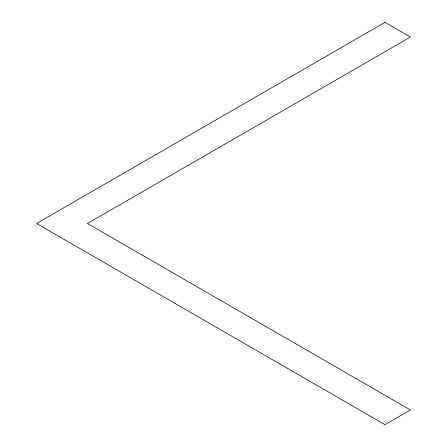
<?xml version="1.0" encoding="UTF-8"?>
<svg xmlns="http://www.w3.org/2000/svg" width="447" height="447" viewBox="0 0 447 447"><rect width="100%" height="100%" fill="white"/><g stroke="black" fill="none" stroke-linecap="round" stroke-linejoin="round"><path stroke-width="0.67" d="M384.984 22.35L36.581 223.5L384.984 424.65L410.419 409.966L87.45 223.5L410.419 37.034L384.984 22.35"/></g></svg>
